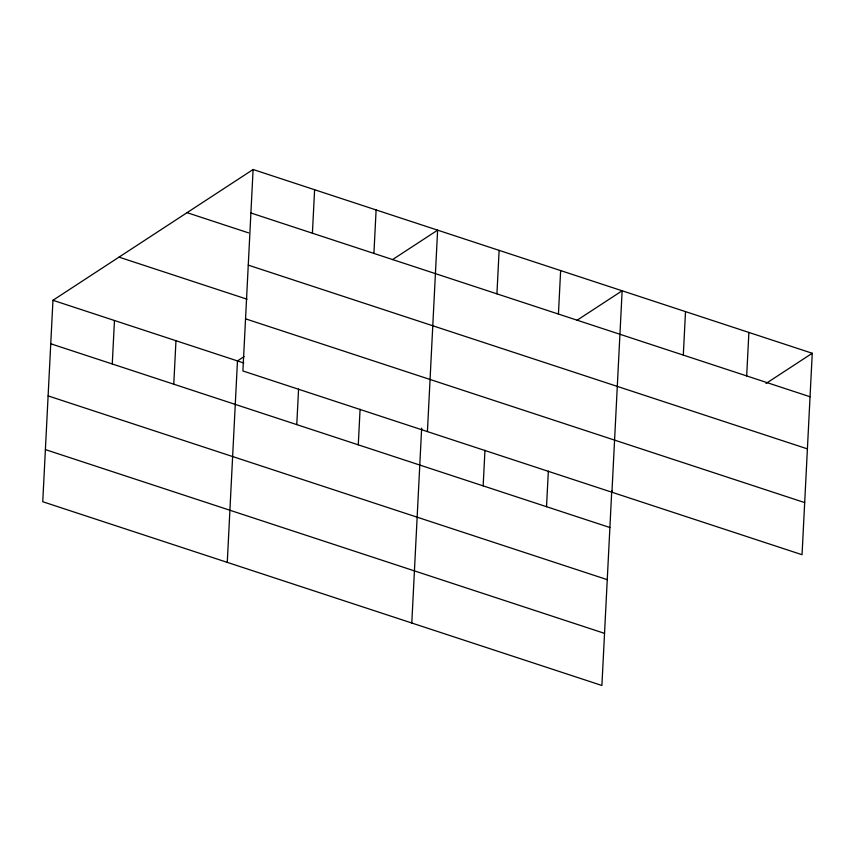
<?xml version="1.0" encoding="UTF-8"?>
<svg xmlns="http://www.w3.org/2000/svg" width="855" height="855" viewBox="0 0 855 855"><rect width="100%" height="100%" fill="white"/><g stroke="black" fill="none" stroke-linecap="round" stroke-linejoin="round"><path stroke-width="1.28" d="M253.101 169.514L242.906 370.963L802.043 554.713L812.25 353.265L253.101 169.514L52.957 300.287L42.75 501.735L601.899 685.486L611.763 490.631M112.262 363.984L114.463 320.497M173.768 384.194L175.97 340.707M227.27 562.376L237.476 360.928L244.081 356.61M296.771 424.625L298.577 389.046M312.406 233.212L314.608 189.725M358.277 444.835L360.083 409.256M373.913 253.422L376.115 209.935M411.789 623.006L421.654 428.152M427.415 431.604L437.621 230.155L392.488 259.642M483.161 485.875L484.956 450.296M496.926 293.842L499.128 250.365M546.527 506.694L548.333 471.126M558.433 314.063L560.634 270.575M611.934 492.234L622.141 290.786L577.007 320.283M683.305 355.103L685.507 311.615M746.682 375.922L748.884 332.445M766.016 383.478L812.25 353.265M250.9 212.991L810.048 396.752M187.053 212.671L248.559 232.881M248.26 265.125L807.409 448.875M119.005 257.131L247.042 299.207M245.545 318.829L804.683 502.59M52.957 300.287L243.75 362.99M50.755 343.763L609.893 527.524M48.115 395.897L607.253 579.658M45.39 449.602L604.538 633.363"/></g></svg>
